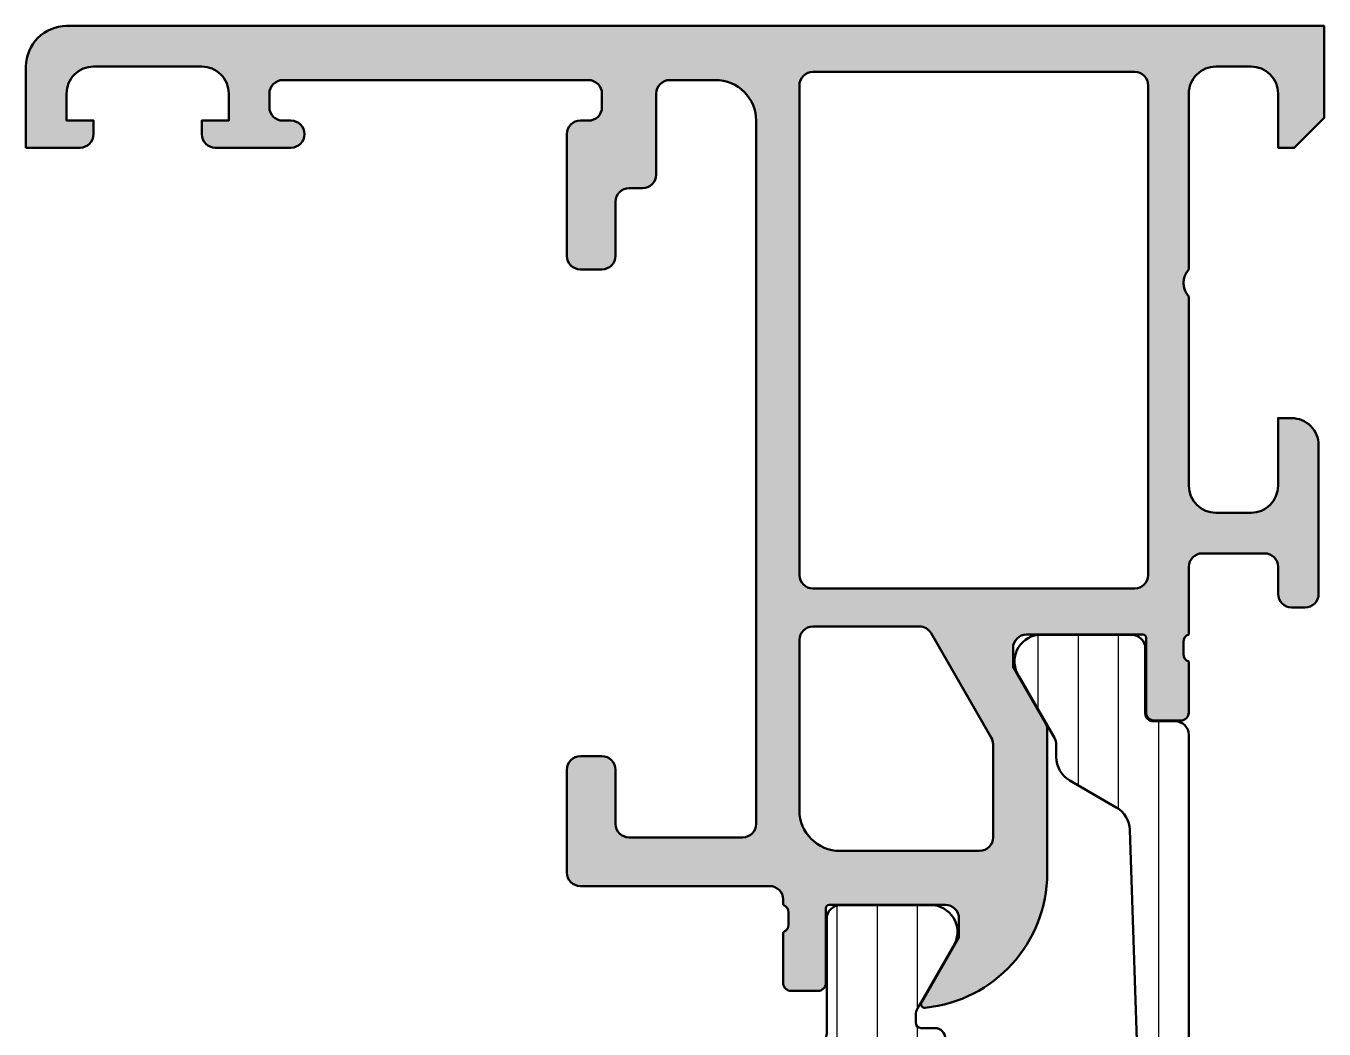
# Model space of a CAD drawing. Extents: x -30 to 40, y 0 to 85.
# Drawn here: x -30 to 18, y 47.91 to 85 of the extents above; entities that cross this region are included whole.
import ezdxf

# ---------------------------------------------------------------- set-up
doc = ezdxf.new("R2010")
doc.units = 0
for name, color, linetype, lineweight in [('0S-Alu contour', 7, 'Continuous', 50), ('0S-Alu hatch', 252, 'Continuous', 25), ('0S-Plastic contour', 254, 'Continuous', 50), ('0S-Plastic hatch', 253, 'Continuous', 25)]:
    doc.layers.add(name, color=color, linetype=linetype, lineweight=lineweight)
pattern_1 = [(90, (0, 0), (-1.4859, 0), [])]

# ---------------------------------------------------------------- blocks, each defined once
blk = doc.blocks.new('346260__294F2F9F_97D0_4934_9893_25CA9D4EDA22_')
at = {"layer": '0S-Alu hatch'}
h = blk.add_hatch(color=256, dxfattribs=at)
edge = h.paths.add_edge_path()
edge.add_line((-28.50004959106447, 85.00004567537333), (18, 85.00004567537331))
edge.add_line((18, 85.00004567537331), (17.99993896484375, 81.60015859041236))
edge.add_line((17.99993896484375, 81.60015859041236), (16.89996337890625, 80.50006093416238))
edge.add_line((16.89996337890625, 80.50006093416238), (16.2999267578125, 80.50007619295143))
edge.add_line((16.2999267578125, 80.50007619295143), (16.2999267578125, 82.50006093416236))
edge.add_arc((15.30006779381514, 82.50020197016501), 0.999858973944338, 359.9919180924783, 450.0080819074971)
edge.add_line((15.2999267578125, 83.50006093416238), (13.99993896484375, 83.50006093416238))
edge.add_arc((13.99979577760175, 82.50020412140438), 0.9998568230107583, 89.99179480052973, 180.0082051994853)
edge.add_line((12.99993896484376, 82.50006093416212), (12.99993896484375, 76.00004567537331))
edge.add_arc((13.52497284704101, 75.50004567537331), 0.7250245357607767, 136.39902763011, 223.60097236989)
edge.add_line((12.99993896484375, 75.00004567537331), (12.99993896484375, 68.00003041658425))
edge.add_arc((14.00013049381541, 68.00022194555592), 1.000191547309823, 180.0109717001796, 269.9890282998019)
edge.add_line((13.99993896484375, 67.00003041658427), (15.2999267578125, 67.00004567537331))
edge.add_arc((15.29977581835652, 68.00019661482929), 1.000150950845617, 270.0086468885672, 359.9913531114189)
edge.add_line((16.2999267578125, 68.00004567537307), (16.2999267578125, 70.50004567537331))
edge.add_line((16.2999267578125, 70.50004567537331), (16.80009770393371, 70.50001515779519))
edge.add_ellipse((16.80030341599124, 69.50028189059066), major_axis=(-0.9997332883689034, 0), ratio=1, start_angle=179.9847132592317, end_angle=270.0117895771917, ccw=False)
edge.add_line((17.80003666877746, 69.50001515779523), (17.80003666877746, 63.99965657625222))
edge.add_ellipse((17.30045327520302, 63.99964814174801), major_axis=(-0.4995833936456403, 0), ratio=1, start_angle=89.99684526653101, end_angle=180.000967329309, ccw=False)
edge.add_line((17.30042576789856, 63.50006474885964), (16.80042576789856, 63.50006474885964))
edge.add_ellipse((16.80044829088031, 64.00008727184141), major_axis=(-0.5000225234890278, 0), ratio=1, start_angle=0.002580827389977003, end_angle=89.99741917266442, ccw=False)
edge.add_line((16.30042576789855, 64.00006474885917), (16.30044102668762, 65.00006474885964))
edge.add_arc((15.80039122260003, 65.00002638858574), 0.5000498055589594, 0.0043953257407467, 89.99604179466158)
edge.add_line((15.80042576789856, 65.50007619295143), (13.49987411499023, 65.50007619295143))
edge.add_arc((13.49987411499023, 65.00007619295144), 0.5, 90, 180)
edge.add_line((12.99987411499023, 65.00007619295144), (12.99987411499023, 62.50016774568581))
edge.add_arc((13.07871056153326, 62.2326471536927), 0.2788950563274168, 106.4198764194902, 181.1645893740988)
edge.add_line((12.79987311499023, 62.22697874569433), (12.79987311499023, 61.77338474569433))
edge.add_arc((13.0787412106334, 61.76772408621727), 0.2789255417371505, 178.8371299271138, 253.5754054446458)
edge.add_line((12.99987411499024, 61.50018074569433), (12.99987411499023, 59.62016974568581))
edge.add_ellipse((12.69987411499022, 59.62016974568582), major_axis=(-0.3000000000000114, 0), ratio=1, start_angle=90, end_angle=180, ccw=False)
edge.add_line((12.69987411499022, 59.32016974568581), (11.71989979594745, 59.32016974568581))
edge.add_ellipse((11.71989979594745, 59.62016974568581), major_axis=(-0.3000000000000043, 0), ratio=1, start_angle=0, end_angle=90, ccw=False)
edge.add_line((11.41989979594744, 59.62016974568581), (11.41989979594744, 62.38016774568581))
edge.add_arc((11.29989979594743, 62.38016774568581), 0.1200000000000081, 0, 89.99999999999831)
edge.add_line((11.29989979594744, 62.50016774568582), (6.999874114990234, 62.50016774568582))
edge.add_arc((6.999874114990234, 62.00016774568581), 0.5, 90, 180)
edge.add_line((6.499874114990234, 62.00016774568581), (6.499874114990234, 61.30004567537332))
edge.add_line((6.499874114990234, 61.30004567537332), (7.694697376761425, 59.23037011779031))
edge.add_ellipse((7.261675209853734, 58.98038651239464), major_axis=(-0.5000000000000498, 0), ratio=1, start_angle=179.9997371403008, end_angle=209.9978307071226, ccw=False)
edge.add_line((7.761675209848522, 58.98038421851103), (7.761650877674576, 53.67665454147775))
edge.add_ellipse((2.761650873397378, 53.67665454147775), major_axis=(-5.000000004277197, 0), ratio=1, start_angle=95.62257755079338, end_angle=180, ccw=False)
edge.add_ellipse((3.237993899638532, 48.83816546002162), major_axis=(-0.1381197846482876, 0), ratio=1, start_angle=-32.227933140373295, end_angle=95.62257755079281, ccw=False)
edge.add_line((3.121153777878994, 48.91182318777985), (4.499874114990234, 51.30004567537332))
edge.add_line((4.499874114990234, 51.30004567537332), (4.499874114990234, 52.00016774568581))
edge.add_arc((3.999874114990234, 52.00016774568581), 0.5, 0, 90.00000000000081)
edge.add_line((3.999874114990227, 52.50016774568582), (-0.3001515659669707, 52.50016774568582))
edge.add_arc((-0.3001515659669707, 52.38016774568581), 0.1200000000000116, 90, 180)
edge.add_line((-0.4201515659669824, 52.38016774568581), (-0.4201515659669753, 49.62016974568582))
edge.add_ellipse((-0.7201515659669866, 49.62016974568582), major_axis=(-0.3000000000000114, 0), ratio=1, start_angle=90, end_angle=180, ccw=False)
edge.add_line((-0.7201515659669866, 49.32016974568581), (-1.700125885009747, 49.32016974568581))
edge.add_ellipse((-1.700125885009761, 49.62016974568581), major_axis=(-0.3000000000000043, 0), ratio=1, start_angle=0, end_angle=90.00000000000267, ccw=False)
edge.add_line((-2.000125885009765, 49.62016974568581), (-2.000125885009765, 51.50018074569433))
edge.add_arc((-2.078992980652927, 51.76772408621727), 0.2789255417371491, 286.4245945553534, 361.1628700728862)
edge.add_line((-1.800124885009759, 51.77338474569433), (-1.800124885009765, 52.22697874569433))
edge.add_arc((-2.078962331552787, 52.23264715369269), 0.2788950563274093, 358.8354106259031, 433.5801235805106)
edge.add_line((-2.000125885009764, 52.50016774568579), (-2.000125885009765, 52.70007314119363))
edge.add_arc((-2.500125885009765, 52.70007314119363), 0.5, 0, 90)
edge.add_line((-2.500125885009765, 53.20007314119362), (-9.50002670288086, 53.20007314119362))
edge.add_ellipse((-9.499942629006325, 53.70015721506816), major_axis=(-0.5000840809417604, 0), ratio=1, start_angle=0.009632536614674336, end_angle=89.99036746342409, ccw=False)
edge.add_line((-10.00002670288086, 53.70007314119328), (-10.00002670288085, 57.50004567537331))
edge.add_ellipse((-9.50003691497713, 57.50005588746958), major_axis=(-0.4999897880080111, 0), ratio=1, start_angle=-90.00117024393279, end_angle=0.0011702437149097022, ccw=False)
edge.add_line((-9.500026702880866, 58.00004567537331), (-8.700038909912102, 58.00004567537332))
edge.add_ellipse((-8.699964740835163, 57.50015035657014), major_axis=(-0.4998953243053732, 0), ratio=1, start_angle=179.988001906564, end_angle=270.0085009298706, ccw=False)
edge.add_line((-8.200069427490236, 57.50004567537344), (-8.200069427490234, 55.50006093416238))
edge.add_arc((-7.699962519755686, 55.50016784106673), 0.5001069191611907, 180.0122480098272, 269.9873148563855)
edge.add_line((-7.7000732421875, 55.00006093416237), (-3.500000000000014, 55.00006093416236))
edge.add_arc((-3.50005069476893, 55.50005060369108), 0.499989672098729, 270.0058093126105, 359.9871952927898)
edge.add_line((-3.000061035156251, 55.49993886384984), (-3.000061035156257, 81.50007619295143))
edge.add_arc((-4.499957459834362, 81.5001645104603), 1.499896427278279, 359.9966262865636, 450.0039565590681)
edge.add_line((-4.50006103515625, 83.00006093416238), (-6.2000732421875, 83.00007619295143))
edge.add_arc((-6.2001821916053, 82.50018513881164), 0.499891066012343, 89.98751259565493, 180.0142359060956)
edge.add_line((-6.700073242187486, 82.50006093416236), (-6.700073242187492, 79.50007619295144))
edge.add_ellipse((-7.200093565979784, 79.50008125756727), major_axis=(-0.5000203238179411, 0), ratio=1, start_angle=90.002328840382, end_angle=179.9994196618476, ccw=False)
edge.add_line((-7.2000732421875, 79.00006093416236), (-7.700073242187492, 79.00006093416236))
edge.add_arc((-7.700219888521672, 78.50021139406044), 0.4998495616135542, 89.98319051011472, 180.0172466236418)
edge.add_line((-8.200069427490233, 78.50006093416253), (-8.200069427490234, 76.50006093416236))
edge.add_ellipse((-8.700094858916316, 76.50007110377268), major_axis=(-0.5000254315294973, 0), ratio=1, start_angle=90.00641095755049, end_angle=179.9988347078107, ccw=False)
edge.add_line((-8.70003890991211, 76.00004567537331), (-9.50002670288086, 76.00004567537331))
edge.add_ellipse((-9.500018554972092, 76.50005382326626), major_axis=(-0.5000081479593291, 0), ratio=1, start_angle=-0.0008148351449790425, end_angle=89.99906633364668, ccw=False)
edge.add_line((-10.00002670288086, 76.50006093416017), (-10.00002670288086, 81.00006093416236))
edge.add_ellipse((-9.500210648727446, 81.00024486127992), major_axis=(-0.4998160879950469, 0), ratio=1, start_angle=-90.0140897103031, end_angle=0.02108425092961852, ccw=False)
edge.add_line((-9.500087738037102, 81.50006093416236), (-9.20003890991211, 81.50007619295143))
edge.add_arc((-9.200027967096652, 82.00006525013598), 0.4999890573042835, 269.9987460182726, 360.0012539816233)
edge.add_line((-8.700038909912116, 82.00007619295053), (-8.700069427490234, 82.50006093416236))
edge.add_arc((-9.199777522427638, 82.50035283922497), 0.4997081801957367, 359.9665306078351, 450.0334693921758)
edge.add_line((-9.200069427490234, 83.00006093416238), (-20.50005340576173, 83.00007619295143))
edge.add_arc((-20.50017254323233, 82.50019532655357), 0.499880880594993, 89.98634459812897, 180.0154039036109)
edge.add_line((-21.00005340576171, 82.50006093416246), (-21.00005340576172, 82.00006093416238))
edge.add_arc((-20.49993357132443, 82.00018076859968), 0.5001198487941437, 180.0137287243867, 269.9862712756164)
edge.add_line((-20.50005340576172, 81.50006093416239), (-20.20000457763672, 81.50006093416236))
edge.add_ellipse((-20.20000457763672, 81.00006093416238), major_axis=(-0.5, 0), ratio=1, start_angle=90, end_angle=270, ccw=False)
edge.add_line((-20.20000457763672, 80.50006093416238), (-23.00005340576172, 80.50006093416238))
edge.add_ellipse((-22.9999707123735, 81.0001131058566), major_axis=(-0.5000521785317046, 0), ratio=1, start_angle=0.005977812014975825, end_angle=89.99052502445988, ccw=False)
edge.add_line((-23.5000228881836, 81.0000609341619), (-23.50005340576172, 81.50006093416236))
edge.add_line((-23.50005340576172, 81.50006093416236), (-22.50005340576172, 81.50006093416236))
edge.add_line((-22.50005340576172, 81.50006093416236), (-22.50005340576173, 82.50007619295145))
edge.add_arc((-23.4999326314773, 82.5001817101733), 0.9998792312831886, 359.9939535782894, 450.0069206925913)
edge.add_line((-23.50005340576172, 83.50006093416236), (-27.50004959106445, 83.50006093416238))
edge.add_arc((-27.50015003611608, 82.50016137921399), 0.9998995599934959, 89.99424434436091, 180.0057556556895)
edge.add_line((-28.50004959106447, 82.50006093416148), (-28.50003433227539, 81.50006093416236))
edge.add_line((-28.50003433227539, 81.50006093416236), (-27.50004959106445, 81.50006093416236))
edge.add_line((-27.50004959106445, 81.50006093416236), (-27.50004959106445, 81.00007619295144))
edge.add_ellipse((-28.00016267874189, 81.00017401862158), major_axis=(-0.5001130972451318, 0), ratio=1, start_angle=90.01295596280681, end_angle=179.9887925389535, ccw=False)
edge.add_line((-28.00004959106445, 80.50006093416238), (-30.00004196166992, 80.50006093416238))
edge.add_line((-30.00004196166992, 80.50006093416238), (-30.00002670288086, 83.50006093416235))
edge.add_ellipse((-28.50013771397313, 83.50015668599798), major_axis=(-1.499888991964091, 0), ratio=1, start_angle=-90.00336629628902, end_angle=0.0036577214478938913, ccw=False)
edge = h.paths.add_edge_path()
edge.add_arc((11.00012214362026, 82.80012509438419), 0.4998778713024493, 359.985999952404, 450.0140000476251)
edge.add_line((11, 83.30000295076393), (-0.90008544921875, 83.29998769197486))
edge.add_arc((-0.9002204289071116, 82.80012267554979), 0.4998650346495407, 89.98452829059642, 180.013723154313)
edge.add_line((-1.400085449218757, 82.80000295076378), (-1.40008544921875, 64.70011891756081))
edge.add_arc((-0.9000772872613538, 64.7001270795182), 0.5000081620240127, 180.0009352761989, 269.9990647238447)
edge.add_line((-0.90008544921875, 64.2001189175608), (10.99993896484375, 64.20011891756081))
edge.add_arc((10.9999464458525, 64.7001724745204), 0.500053557015545, 269.9991428313588, 359.9938634818547)
edge.add_line((11.5, 64.70011891756128), (11.5, 82.80000295076394))
edge = h.paths.add_edge_path()
edge.add_arc((5.261672751471806, 58.44453296536382), 0.500000000000018, 359.9997371430738, 389.997830707121)
edge.add_line((5.694694918379476, 58.69451657075946), (3.469082662252716, 62.54972715674552))
edge.add_arc((3.036060495345061, 62.29974355134987), 0.5000000000000085, 29.99783070712257, 90.00000000000081)
edge.add_line((3.036060495345054, 62.79974355134988), (-0.90008544921875, 62.79974355134988))
edge.add_arc((-0.9000772872613538, 62.29973538939248), 0.5000081620240127, 90.00093527615527, 179.999064723801)
edge.add_line((-1.40008544921875, 62.29974355135026), (-1.40008544921875, 56.00002278718972))
edge.add_arc((0.1001312995528139, 56.00023953596128), 1.500216764429311, 180.0082779970566, 269.9917220030045)
edge.add_line((0.09991455078125, 54.50002278718972), (5.261656948927971, 54.50002278718972))
edge.add_arc((5.261656948927971, 55.00002278718972), 0.5, 270, 359.9997371430738)
edge.add_line((5.761656948922709, 55.00002049333031), (5.761672751466562, 58.44453067148993))
at = {"layer": '0S-Alu contour', "color": 7}
for points in [[(-28.50004959106447, 85.00004567537333), (18, 85.00004567537331), (17.99993896484375, 81.60015859041236), (16.89996337890625, 80.50006093416238), (16.2999267578125, 80.50007619295143), (16.2999267578125, 82.50006093416236)], [(-28.00004959106445, 80.50006093416238), (-30.00004196166992, 80.50006093416238), (-30.00002670288086, 83.50006093416235)], [(-23.50005340576172, 83.50006093416236), (-27.50004959106445, 83.50006093416238)], [(11, 83.30000295076393), (-0.90008544921875, 83.29998769197486)], [(15.2999267578125, 83.50006093416238), (13.99993896484375, 83.50006093416238)], [(-9.200069427490234, 83.00006093416238), (-20.50005340576173, 83.00007619295143)], [(-4.50006103515625, 83.00006093416238), (-6.2000732421875, 83.00007619295143)], [(-1.400085449218757, 82.80000295076378), (-1.40008544921875, 64.70011891756081)], [(11.5, 64.70011891756128), (11.5, 82.80000295076394)], [(-28.50004959106447, 82.50006093416148), (-28.50003433227539, 81.50006093416236), (-27.50004959106445, 81.50006093416236), (-27.50004959106445, 81.00007619295144)], [(-23.5000228881836, 81.0000609341619), (-23.50005340576172, 81.50006093416236), (-22.50005340576172, 81.50006093416236), (-22.50005340576173, 82.50007619295145)], [(-21.00005340576171, 82.50006093416246), (-21.00005340576172, 82.00006093416238)], [(-8.700038909912116, 82.00007619295053), (-8.700069427490234, 82.50006093416236)], [(-6.700073242187486, 82.50006093416236), (-6.700073242187492, 79.50007619295144)], [(12.99993896484376, 82.50006093416212), (12.99993896484375, 76.00004567537331)], [(-20.50005340576172, 81.50006093416239), (-20.20000457763672, 81.50006093416236)], [(-9.500087738037102, 81.50006093416236), (-9.20003890991211, 81.50007619295143)], [(-3.000061035156251, 55.49993886384984), (-3.000061035156257, 81.50007619295143)], [(-10.00002670288086, 76.50006093416017), (-10.00002670288086, 81.00006093416236)], [(-20.20000457763672, 80.50006093416238), (-23.00005340576172, 80.50006093416238)], [(-7.2000732421875, 79.00006093416236), (-7.700073242187492, 79.00006093416236)], [(-8.200069427490233, 78.50006093416253), (-8.200069427490234, 76.50006093416236)], [(-8.70003890991211, 76.00004567537331), (-9.50002670288086, 76.00004567537331)], [(12.99993896484375, 75.00004567537331), (12.99993896484375, 68.00003041658425)], [(16.2999267578125, 68.00004567537307), (16.2999267578125, 70.50004567537331), (16.80009770393371, 70.50001515779519)], [(17.80003666877746, 69.50001515779523), (17.80003666877746, 63.99965657625222)], [(13.99993896484375, 67.00003041658427), (15.2999267578125, 67.00004567537331)], [(15.80042576789856, 65.50007619295143), (13.49987411499023, 65.50007619295143)], [(12.99987411499023, 65.00007619295144), (12.99987411499023, 62.50016774568581)], [(16.30042576789855, 64.00006474885917), (16.30044102668762, 65.00006474885964)], [(-0.90008544921875, 64.2001189175608), (10.99993896484375, 64.20011891756081)], [(17.30042576789856, 63.50006474885964), (16.80042576789856, 63.50006474885964)], [(3.036060495345054, 62.79974355134988), (-0.90008544921875, 62.79974355134988)], [(5.694694918379476, 58.69451657075946), (3.469082662252716, 62.54972715674552)], [(11.29989979594744, 62.50016774568582), (6.999874114990234, 62.50016774568582)], [(-1.40008544921875, 62.29974355135026), (-1.40008544921875, 56.00002278718972)], [(6.499874114990234, 62.00016774568581), (6.499874114990234, 61.30004567537332), (7.694697376761425, 59.23037011779031)], [(11.41989979594744, 59.62016974568581), (11.41989979594744, 62.38016774568581)], [(12.79987311499023, 62.22697874569433), (12.79987311499023, 61.77338474569433)], [(12.99987411499024, 61.50018074569433), (12.99987411499023, 59.62016974568581)], [(12.69987411499022, 59.32016974568581), (11.71989979594745, 59.32016974568581)], [(7.761675209848522, 58.98038421851103), (7.761650877674576, 53.67665454147775)], [(5.761656948922709, 55.00002049333031), (5.761672751466562, 58.44453067148993)], [(-9.500026702880866, 58.00004567537331), (-8.700038909912102, 58.00004567537332)], [(-10.00002670288086, 53.70007314119328), (-10.00002670288085, 57.50004567537331)], [(-8.200069427490236, 57.50004567537344), (-8.200069427490234, 55.50006093416238)], [(-7.7000732421875, 55.00006093416237), (-3.500000000000014, 55.00006093416236)], [(0.09991455078125, 54.50002278718972), (5.261656948927971, 54.50002278718972)], [(-2.500125885009765, 53.20007314119362), (-9.50002670288086, 53.20007314119362)], [(-2.000125885009764, 52.50016774568579), (-2.000125885009765, 52.70007314119363)], [(-0.4201515659669824, 52.38016774568581), (-0.4201515659669753, 49.62016974568582)], [(3.999874114990227, 52.50016774568582), (-0.3001515659669707, 52.50016774568582)], [(-1.800124885009759, 51.77338474569433), (-1.800124885009765, 52.22697874569433)], [(3.121153777878994, 48.91182318777985), (4.499874114990234, 51.30004567537332), (4.499874114990234, 52.00016774568581)], [(-2.000125885009765, 49.62016974568581), (-2.000125885009765, 51.50018074569433)], [(-0.7201515659669866, 49.32016974568581), (-1.700125885009747, 49.32016974568581)]]:
    blk.add_lwpolyline(points, dxfattribs=at)
at = {"layer": '0S-Alu contour', "color": 7, "extrusion": (0, 0, -1)}
for centre, radius, start, end in [((28.50013771397313, 83.50015668599798), 1.499888991964091, 359.9963422785521, 90.00336629628916), ((20.20000457763672, 81.00006093416238), 0.5, 90, 270), ((9.500210648727446, 81.00024486127992), 0.4998160879950469, 359.9789157490704, 90.01408971030317), ((28.00016267874189, 81.00017401862158), 0.5001130972451318, 180.0112074610466, 269.9870440371932), ((22.9999707123735, 81.0001131058566), 0.5000521785317046, 270.0094749755401, 359.994022187985), ((7.200093565979784, 79.50008125756727), 0.5000203238179411, 180.0005803381525, 269.997671159618), ((9.500018554972092, 76.50005382326626), 0.5000081479593291, 270.0009336663533, 0.0008148351449813), ((8.700094858916316, 76.50007110377268), 0.5000254315294973, 180.0011652921894, 269.9935890424495), ((-16.80030341599124, 69.50028189059066), 0.9997332883689034, 89.98821042280832, 180.0152867407684), ((-16.80044829088031, 64.00008727184141), 0.5000225234890278, 270.0025808273356, 359.99741917261), ((-17.30045327520302, 63.99964814174801), 0.4995833936456403, 179.999032670691, 270.003154733469), ((-11.71989979594745, 59.62016974568581), 0.3000000000000043, 270, 0), ((-12.69987411499022, 59.62016974568582), 0.3000000000000114, 180, 270), ((-7.261675209853734, 58.98038651239464), 0.5000000000000498, 150.0021692928774, 180.0002628596993), ((9.50003691497713, 57.50005588746958), 0.4999897880080111, 359.9988297562851, 90.00117024393292), ((8.699964740835163, 57.50015035657014), 0.4998953243053732, 89.9914990701294, 180.0119980934361), ((9.499942629006325, 53.70015721506816), 0.5000840809417604, 270.0096325365759, 359.9903674633853), ((-2.761650873397378, 53.67665454147775), 5.000000004277197, 180, 264.3774224492066), ((1.700125885009761, 49.62016974568581), 0.3000000000000043, 269.9999999999973, 0), ((0.7201515659669866, 49.62016974568582), 0.3000000000000114, 180, 270), ((-3.237993899638532, 48.83816546002162), 0.1381197846482876, 264.3774224492072, 32.22793314037332)]:
    blk.add_arc(centre, radius, start, end, dxfattribs=at)
at = {"layer": '0S-Alu contour', "color": 7}
for centre, radius, start, end in [((-27.50015003611608, 82.50016137921399), 0.9998995599934959, 89.99424434436091, 180.0057556556895), ((-23.4999326314773, 82.5001817101733), 0.9998792312831886, 359.9939535782894, 90.0069206925913), ((-0.9002204289071116, 82.80012267554979), 0.4998650346495407, 89.98452829059642, 180.013723154313), ((11.00012214362026, 82.80012509438419), 0.4998778713024493, 359.985999952404, 90.01400004762512), ((13.99979577760175, 82.50020412140438), 0.9998568230107583, 89.99179480052973, 180.0082051994853), ((15.30006779381514, 82.50020197016501), 0.999858973944338, 359.9919180924783, 90.00808190749711), ((-20.50017254323233, 82.50019532655357), 0.499880880594993, 89.98634459812897, 180.0154039036109), ((-9.199777522427638, 82.50035283922497), 0.4997081801957367, 359.9665306078351, 90.03346939217585), ((-6.2001821916053, 82.50018513881164), 0.499891066012343, 89.98751259565493, 180.0142359060956), ((-4.499957459834362, 81.5001645104603), 1.499896427278279, 359.9966262865636, 90.00395655906811), ((-20.49993357132443, 82.00018076859968), 0.5001198487941437, 180.0137287243867, 269.9862712756164), ((-9.200027967096652, 82.00006525013598), 0.4999890573042835, 269.9987460182726, 0.0012539816233456), ((-7.700219888521672, 78.50021139406044), 0.4998495616135542, 89.98319051011472, 180.0172466236418), ((13.52497284704101, 75.50004567537331), 0.7250245357607767, 136.39902763011, 223.60097236989), ((14.00013049381541, 68.00022194555592), 1.000191547309823, 180.0109717001796, 269.9890282998019), ((15.29977581835652, 68.00019661482929), 1.000150950845617, 270.0086468885672, 359.9913531114189), ((13.49987411499023, 65.00007619295144), 0.5, 90, 180), ((15.80039122260003, 65.00002638858574), 0.5000498055589594, 0.0043953257407467, 89.99604179466158), ((-0.9000772872613538, 64.7001270795182), 0.5000081620240127, 180.0009352761989, 269.9990647238447), ((10.9999464458525, 64.7001724745204), 0.500053557015545, 269.9991428313588, 359.9938634818547), ((-0.9000772872613538, 62.29973538939248), 0.5000081620240127, 90.00093527615527, 179.999064723801), ((3.036060495345061, 62.29974355134987), 0.5000000000000085, 29.99783070712257, 90.00000000000081), ((6.999874114990234, 62.00016774568581), 0.5, 90, 180), ((11.29989979594743, 62.38016774568581), 0.1200000000000081, 0, 89.99999999999831), ((13.07871056153326, 62.2326471536927), 0.2788950563274168, 106.4198764194902, 181.1645893740988), ((13.0787412106334, 61.76772408621727), 0.2789255417371505, 178.8371299271138, 253.5754054446458), ((5.261672751471806, 58.44453296536382), 0.500000000000018, 359.9997371430738, 29.99783070712098), ((0.1001312995528139, 56.00023953596128), 1.500216764429311, 180.0082779970566, 269.9917220030045), ((-7.699962519755686, 55.50016784106673), 0.5001069191611907, 180.0122480098272, 269.9873148563855), ((-3.50005069476893, 55.50005060369108), 0.499989672098729, 270.0058093126105, 359.9871952927898), ((5.261656948927971, 55.00002278718972), 0.5, 270, 359.9997371430738), ((-2.500125885009765, 52.70007314119363), 0.5, 0, 90), ((-2.078962331552787, 52.23264715369269), 0.2788950563274093, 358.8354106259031, 73.58012358051054), ((-0.3001515659669707, 52.38016774568581), 0.1200000000000116, 90, 180), ((3.999874114990234, 52.00016774568581), 0.5, 0, 90.00000000000081), ((-2.078992980652927, 51.76772408621727), 0.2789255417371491, 286.4245945553534, 1.162870072886224)]:
    blk.add_arc(centre, radius, start, end, dxfattribs=at)
blk = doc.blocks.new('284041__5801DF26_DF4A_4FD8_B7DF_A973E5FCE92F___7E628945_F9F0_4303_AD40_050234929DD2_')
at = {"layer": '0S-Plastic hatch'}
h = blk.add_hatch(dxfattribs=at)
h.set_pattern_fill('ANSI31', color=256, scale=0.4680000000000001, angle=45, style=0)
h.set_pattern_definition(pattern_1)
edge = h.paths.add_edge_path()
edge.add_line((-6.415970436409901, 47.38301270189439), (-10.64994503262528, 44.93852632902735))
edge.add_arc((-10.39994503262541, 44.50551362713493), 0.5000000000000967, 119.9999999999757, 180)
edge.add_line((-10.89994503262551, 44.50551362713493), (-10.89994503262551, 34.20188277422024))
edge.add_line((-10.89994503262551, 34.20188277422024), (-10.44170151195215, 23.70638061263665))
edge.add_arc((-9.442653290370458, 23.75000000000201), 0.9999999999998387, 182.5000000000017, 270.0000000000061)
edge.add_line((-9.442653290370352, 22.75000000000217), (-1.582449368332795, 22.75000000000216))
edge.add_ellipse((-1.58244936833276, 22.25000000000235), major_axis=(-0.4999999999998117, 0), ratio=1, start_angle=207.0072193886969, end_angle=270.0000000000041, ccw=False)
edge.add_line((-1.136974711653987, 22.47705138241774), (-0.4219590108659972, 21.07419106754012))
edge.add_ellipse((-0.6892438048734065, 20.9379602380909), major_axis=(-0.3000000000000101, 0), ratio=1, start_angle=179.9920113084649, end_angle=207.0072193886818, ccw=False)
edge.add_line((-0.3892438077894619, 20.93791840939998), (-0.3900006170636914, 15.50999861706369))
edge.add_arc((0.1099953603749242, 15.50999597743861), 0.4999959774455833, 179.9996975182267, 270.0003024811867)
edge.add_line((0.1099980000000044, 15.01), (3.586539498099476, 15.01))
edge.add_arc((3.444228849108128, 15.99981807472285), 0.9999960709244732, 278.1816080518995, 392.7270160998407)
edge.add_line((4.285481498099471, 16.540453), (2.966964645140826, 18.82419149299001))
edge.add_ellipse((3.399977361871222, 19.07419146728957), major_axis=(-0.5000000000000199, 0), ratio=1, start_angle=0.001175055589214935, end_angle=29.999996599344172, ccw=False)
edge.add_line((2.899977361976353, 19.0741812129951), (2.900054967374494, 19.3499999995752))
edge.add_ellipse((3.100054967587944, 19.34999999978872), major_axis=(-0.2000000002134499, 0), ratio=1, start_angle=270.000000061201, end_angle=360, ccw=False)
edge.add_line((3.100054967374312, 19.55000000000217), (3.600089216368168, 19.55000000000223))
edge.add_arc((3.600089216368196, 19.95000000000218), 0.3999999999999559, 269.9999999999959, 449.9999999999959)
edge.add_ellipse((3.600089216368218, 20.65000000000221), major_axis=(-0.3000000000000647, 0), ratio=1, start_angle=0, end_angle=90.00000000000142, ccw=False)
edge.add_line((3.300089216368153, 20.65000000000221), (3.300089216368156, 20.85000000000221))
edge.add_arc((3.000089216368152, 20.85000000000221), 0.3000000000000043, 0, 180)
edge.add_line((2.700089216368148, 20.85000000000221), (2.700089216368155, 20.66557835962523))
edge.add_ellipse((2.400089216368137, 20.66557835962521), major_axis=(-0.3000000000000184, 0), ratio=1, start_angle=82.23741734384498, end_angle=180, ccw=False)
edge.add_ellipse((2.62970571714662, 22.35000000000223), major_axis=(-2.000000000000064, 0), ratio=1, start_angle=27.00721938868992, end_angle=82.237417343841, ccw=False)
edge.add_line((0.84780709043069, 21.4417944703405), (-3.745419689304362, 30.45370226400084))
edge.add_ellipse((-3.299945032626233, 30.68075364641628), major_axis=(-0.4999999999992611, 0), ratio=1, start_angle=0, end_angle=27.007219388735393, ccw=False)
edge.add_line((-3.799945032625494, 30.68075364641628), (-3.799945032625494, 36.80441558773065))
edge.add_ellipse((-3.299945032625508, 36.80441558773065), major_axis=(-0.4999999999999858, 0), ratio=1, start_angle=314.9999999999979, end_angle=360, ccw=False)
edge.add_line((-3.653498423218759, 37.15796897832392), (-0.2857314702524936, 40.52573593128994))
edge.add_arc((-1.699945032625528, 41.93994949366309), 1.999999999999995, 314.9999999999977, 360)
edge.add_line((0.300054967374467, 41.93994949366309), (0.3000549673745851, 45.40247913859534))
edge.add_ellipse((1.300054967374514, 45.4024791385953), major_axis=(-0.999999999999929, 0), ratio=1, start_angle=296.9864693082962, end_angle=360, ccw=False)
edge.add_line((0.8462748960453076, 46.29359285011831), (2.263955194969348, 47.01551538239349))
edge.add_ellipse((2.400089216368122, 46.74818126893653), major_axis=(-0.3000000000000356, 0), ratio=1, start_angle=180, end_angle=296.98646930829335, ccw=False)
edge.add_line((2.700089216368158, 46.74818126893653), (2.700089216368155, 46.65000000000215))
edge.add_arc((3.000089216368152, 46.65000000000216), 0.2999999999999971, 180, 360)
edge.add_line((3.300089216368149, 46.65000000000217), (3.300089216368156, 46.85000000000216))
edge.add_ellipse((3.600089216368225, 46.85000000000214), major_axis=(-0.3000000000000682, 0), ratio=1, start_angle=270, end_angle=360, ccw=False)
edge.add_arc((3.600089216368196, 47.55000000000218), 0.3999999999999701, 270.0000000000041, 450.000000000004)
edge.add_line((3.600089216368168, 47.95000000000215), (3.100054967374369, 47.95000000000222))
edge.add_ellipse((3.100054967374525, 48.15000000000213), major_axis=(-0.1999999999999034, 0), ratio=1, start_angle=0, end_angle=89.99999999995521, ccw=False)
edge.add_line((2.900054967374622, 48.15000000000213), (2.899977361976347, 48.42581878700407))
edge.add_ellipse((3.399977361871187, 48.42580853271041), major_axis=(-0.4999999999999902, 0), ratio=1, start_angle=330.00000340065566, end_angle=359.9988249447209, ccw=False)
edge.add_line((2.966964645140817, 48.67580850700996), (4.285481498099471, 50.959547))
edge.add_arc((3.444228849108128, 51.50018192527714), 0.999996070924466, 327.2729839001599, 441.8183919481001)
edge.add_line((3.586539498099483, 52.48999999999998), (0.1099980000000045, 52.49))
edge.add_arc((0.1099953603749313, 51.99000402256139), 0.4999959774455833, 89.99969751881414, 180.0003024817733)
edge.add_line((-0.3900006170636842, 51.99000138293119), (-0.3894094438636841, 47.75004182869323))
edge.add_ellipse((-0.6894094409476211, 47.75000000000217), major_axis=(-0.3000000000000025, 0), ratio=1, start_angle=90.00000000000131, end_angle=180.0079886915353, ccw=False)
edge.add_line((-0.689409440947614, 47.45000000000216), (-6.165970436409686, 47.45000000000217))
edge.add_arc((-6.1659704364098, 46.95000000000181), 0.5000000000003624, 89.99999999998697, 119.9999999999894)
edge = h.paths.add_edge_path()
edge.add_ellipse((-5.844431405492514, 45.75000000000218), major_axis=(-0.9999999999999994, 0), ratio=1, start_angle=270.0000000000004, end_angle=300.0000000000005, ccw=False)
edge.add_line((-5.844431405492521, 46.75000000000219), (-1.999945032625426, 46.75000000000219))
edge.add_ellipse((-1.999945032625426, 45.75000000000218), major_axis=(-1, 0), ratio=1, start_angle=180, end_angle=270, ccw=False)
edge.add_line((-0.9999450326254262, 45.75000000000218), (-0.9999450326254256, 42.06421356237528))
edge.add_ellipse((-1.999945032625433, 42.06421356237528), major_axis=(-1.000000000000007, 0), ratio=1, start_angle=135.0000000000006, end_angle=180, ccw=False)
edge.add_line((-1.292838251438873, 41.35710678118873), (-3.707051813811983, 38.94289321881564))
edge.add_ellipse((-4.414158594998532, 39.65000000000218), major_axis=(-0.9999999999999998, 0), ratio=1, start_angle=90, end_angle=135.0000000000001, ccw=False)
edge.add_line((-4.414158594998532, 38.65000000000218), (-9.199945032625472, 38.65000000000218))
edge.add_ellipse((-9.199945032625472, 39.65000000000218), major_axis=(-1, 0), ratio=1, start_angle=0, end_angle=90, ccw=False)
edge.add_line((-10.19994503262547, 39.65000000000218), (-10.19994503262547, 43.81269330410754))
edge.add_ellipse((-9.199945032625472, 43.81269330410754), major_axis=(-0.9999999999999964, 0), ratio=1, start_angle=300.0000000000001, end_angle=360, ccw=False)
edge.add_line((-9.699945032625472, 44.67871870789197), (-6.344431405492521, 46.61602540378662))
edge = h.paths.add_edge_path()
edge.add_ellipse((-9.48696403362586, 29.35000000000233), major_axis=(-0.499999999999844, 0), ratio=1, start_angle=-90.00000000002109, end_angle=2.499999999990507, ccw=False)
edge.add_line((-9.486964033625675, 29.85000000000218), (-5.201609791065841, 29.85000000000217))
edge.add_ellipse((-5.201609791065848, 29.35000000000209), major_axis=(-0.5000000000000818, 0), ratio=1, start_angle=206.7367475977949, end_angle=269.9999999999992, ccw=False)
edge.add_line((-4.755068277857621, 29.57494594235667), (-2.437811529662448, 24.97494594235659))
edge.add_ellipse((-2.884353042870536, 24.7500000000021), major_axis=(-0.4999999999999219, 0), ratio=1, start_angle=89.99999999999852, end_angle=206.7367475977941, ccw=False)
edge.add_line((-2.88435304287055, 24.25000000000217), (-8.807477825119129, 24.25000000000219))
edge.add_ellipse((-8.807477825119108, 25.25000000000216), major_axis=(-0.999999999999968, 0), ratio=1, start_angle=2.500000000003297, end_angle=89.9999999999988, ccw=False)
edge.add_line((-9.80652604670093, 25.20638061263677), (-9.986488144416636, 29.32819030631975))
edge = h.paths.add_edge_path()
edge.add_line((-10.07381003023364, 31.32819030631951), (-10.19994503262547, 34.21715682855332))
edge.add_line((-10.19994503262547, 34.21715682855332), (-10.19994503262547, 37.15000000000217))
edge.add_ellipse((-9.699945032625465, 37.15000000000218), major_axis=(-0.5000000000000071, 0), ratio=1, start_angle=270.0000000000008, end_angle=360, ccw=False)
edge.add_line((-9.699945032625472, 37.65000000000219), (-5.599945032625448, 37.65000000000218))
edge.add_ellipse((-5.599945032625448, 37.15000000000218), major_axis=(-0.5, 0), ratio=1, start_angle=180, end_angle=270, ccw=False)
edge.add_line((-5.099945032625448, 37.15000000000218), (-5.099945032625445, 31.35000000000217))
edge.add_ellipse((-5.599945032625448, 31.35000000000217), major_axis=(-0.5000000000000036, 0), ratio=1, start_angle=90, end_angle=180, ccw=False)
edge.add_line((-5.599945032625448, 30.85000000000217), (-9.574285919442678, 30.85000000000218))
edge.add_ellipse((-9.574285919442694, 31.35000000000219), major_axis=(-0.5000000000000142, 0), ratio=1, start_angle=2.500000000001819, end_angle=90.00000000000159, ccw=False)
at = {"layer": '0S-Alu contour', "color": 7}
for points in [[(-9.699945032625472, 44.67871870789197), (-6.344431405492521, 46.61602540378662)], [(-5.844431405492521, 46.75000000000219), (-1.999945032625426, 46.75000000000219)], [(-0.9999450326254262, 45.75000000000218), (-0.9999450326254256, 42.06421356237528)], [(-10.19994503262547, 39.65000000000218), (-10.19994503262547, 43.81269330410754)], [(-1.292838251438873, 41.35710678118873), (-3.707051813811983, 38.94289321881564)], [(-4.414158594998532, 38.65000000000218), (-9.199945032625472, 38.65000000000218)], [(-9.699945032625472, 37.65000000000219), (-5.599945032625448, 37.65000000000218)], [(-10.07381003023364, 31.32819030631951), (-10.19994503262547, 34.21715682855332), (-10.19994503262547, 37.15000000000217)], [(-5.099945032625448, 37.15000000000218), (-5.099945032625445, 31.35000000000217)], [(-5.599945032625448, 30.85000000000217), (-9.574285919442678, 30.85000000000218)], [(-9.486964033625675, 29.85000000000218), (-5.201609791065841, 29.85000000000217)], [(-9.80652604670093, 25.20638061263677), (-9.986488144416636, 29.32819030631975)], [(-4.755068277857621, 29.57494594235667), (-2.437811529662448, 24.97494594235659)], [(-2.88435304287055, 24.25000000000217), (-8.807477825119129, 24.25000000000219)]]:
    blk.add_lwpolyline(points, dxfattribs=at)
at = {"layer": '0S-Alu contour', "color": 7, "extrusion": (0, 0, -1)}
for centre, radius, start, end in [((5.844431405492514, 45.75000000000218), 0.9999999999999994, 59.99999999999951, 89.99999999999959), ((1.999945032625426, 45.75000000000218), 1, 90, 180), ((9.199945032625472, 43.81269330410754), 0.9999999999999964, 0, 59.99999999999986), ((1.999945032625433, 42.06421356237528), 1.000000000000007, 180, 224.9999999999994), ((9.199945032625472, 39.65000000000218), 1, 270, 0), ((4.414158594998532, 39.65000000000218), 0.9999999999999998, 224.9999999999999, 270), ((9.699945032625465, 37.15000000000218), 0.5000000000000071, 0, 89.9999999999992), ((5.599945032625448, 37.15000000000218), 0.5, 90, 180), ((9.574285919442694, 31.35000000000219), 0.5000000000000142, 269.9999999999984, 357.4999999999982), ((5.599945032625448, 31.35000000000217), 0.5000000000000036, 180, 270), ((9.48696403362586, 29.35000000000233), 0.499999999999844, 357.5000000000095, 90.00000000002115), ((5.201609791065848, 29.35000000000209), 0.5000000000000818, 90.00000000000081, 153.2632524022051), ((8.807477825119108, 25.25000000000216), 0.999999999999968, 270.0000000000012, 357.4999999999967), ((2.884353042870536, 24.7500000000021), 0.4999999999999219, 153.2632524022059, 270.0000000000016)]:
    blk.add_arc(centre, radius, start, end, dxfattribs=at)
at = {"layer": '0S-Plastic contour', "color": 7}
for points in [[(3.586539498099483, 52.48999999999998), (0.1099980000000045, 52.49)], [(-0.3900006170636842, 51.99000138293119), (-0.3894094438636841, 47.75004182869323)], [(2.966964645140817, 48.67580850700996), (4.285481498099471, 50.959547)], [(2.900054967374622, 48.15000000000213), (2.899977361976347, 48.42581878700407)], [(3.600089216368168, 47.95000000000215), (3.100054967374369, 47.95000000000222)], [(-6.415970436409901, 47.38301270189439), (-10.64994503262528, 44.93852632902735)], [(-0.689409440947614, 47.45000000000216), (-6.165970436409686, 47.45000000000217)], [(0.8462748960453076, 46.29359285011831), (2.263955194969348, 47.01551538239349)], [(2.700089216368158, 46.74818126893653), (2.700089216368155, 46.65000000000215)], [(3.300089216368149, 46.65000000000217), (3.300089216368156, 46.85000000000216)], [(0.300054967374467, 41.93994949366309), (0.3000549673745851, 45.40247913859534)], [(-10.89994503262551, 44.50551362713493), (-10.89994503262551, 34.20188277422024), (-10.44170151195215, 23.70638061263665)], [(-3.653498423218759, 37.15796897832392), (-0.2857314702524936, 40.52573593128994)], [(-3.799945032625494, 30.68075364641628), (-3.799945032625494, 36.80441558773065)], [(0.84780709043069, 21.4417944703405), (-3.745419689304362, 30.45370226400084)], [(-9.442653290370352, 22.75000000000217), (-1.582449368332795, 22.75000000000216)], [(-1.136974711653987, 22.47705138241774), (-0.4219590108659972, 21.07419106754012)], [(-0.3892438077894619, 20.93791840939998), (-0.3900006170636914, 15.50999861706369)], [(2.700089216368148, 20.85000000000221), (2.700089216368155, 20.66557835962523)], [(3.300089216368153, 20.65000000000221), (3.300089216368156, 20.85000000000221)], [(2.899977361976353, 19.0741812129951), (2.900054967374494, 19.3499999995752)], [(3.100054967374312, 19.55000000000217), (3.600089216368168, 19.55000000000223)], [(4.285481498099471, 16.540453), (2.966964645140826, 18.82419149299001)], [(0.1099980000000044, 15.01), (3.586539498099476, 15.01)]]:
    blk.add_lwpolyline(points, dxfattribs=at)
for centre, radius, start, end in [((0.1099953603749313, 51.99000402256139), 0.4999959774455833, 89.99969751881414, 180.0003024817733), ((3.444228849108128, 51.50018192527714), 0.999996070924466, 327.2729839001599, 81.81839194810009), ((3.600089216368196, 47.55000000000218), 0.3999999999999701, 270.0000000000041, 90.00000000000406), ((-6.1659704364098, 46.95000000000181), 0.5000000000003624, 89.99999999998697, 119.9999999999894), ((3.000089216368152, 46.65000000000216), 0.2999999999999971, 180, 0), ((-10.39994503262541, 44.50551362713493), 0.5000000000000967, 119.9999999999757, 180), ((-1.699945032625528, 41.93994949366309), 1.999999999999995, 314.9999999999977, 0), ((-9.442653290370458, 23.75000000000201), 0.9999999999998387, 182.5000000000017, 270.0000000000061), ((3.000089216368152, 20.85000000000221), 0.3000000000000043, 0, 180), ((3.600089216368196, 19.95000000000218), 0.3999999999999559, 269.9999999999959, 89.99999999999594), ((3.444228849108128, 15.99981807472285), 0.9999960709244732, 278.1816080518995, 32.72701609984073), ((0.1099953603749242, 15.50999597743861), 0.4999959774455833, 179.9996975182267, 270.0003024811867)]:
    blk.add_arc(centre, radius, start, end, dxfattribs=at)
at = {"layer": '0S-Plastic contour', "color": 7, "extrusion": (0, 0, -1)}
for centre, radius, start, end in [((-3.399977361871187, 48.42580853271041), 0.4999999999999902, 0.0011750552790585, 29.99999659934434), ((-3.100054967374525, 48.15000000000213), 0.1999999999999034, 270.0000000000448, 0), ((0.6894094409476211, 47.75000000000217), 0.3000000000000025, 179.9920113084647, 269.9999999999987), ((-2.400089216368122, 46.74818126893653), 0.3000000000000356, 63.01353069170665, 180), ((-3.600089216368225, 46.85000000000214), 0.3000000000000682, 0, 90), ((-1.300054967374514, 45.4024791385953), 0.999999999999929, 0, 63.0135306917038), ((3.299945032625508, 36.80441558773065), 0.4999999999999858, 0, 45.00000000000212), ((3.299945032626233, 30.68075364641628), 0.4999999999992611, 332.9927806112646, 0), ((1.58244936833276, 22.25000000000235), 0.4999999999998117, 89.99999999999594, 152.9927806113031), ((-2.62970571714662, 22.35000000000223), 2.000000000000064, 277.762582656159, 332.9927806113101), ((0.6892438048734065, 20.9379602380909), 0.3000000000000101, 152.9927806113182, 180.0079886915352), ((-2.400089216368137, 20.66557835962521), 0.3000000000000185, 180, 277.762582656155), ((-3.600089216368218, 20.65000000000221), 0.3000000000000647, 269.9999999999986, 0), ((-3.100054967587944, 19.34999999978872), 0.2000000002134499, 0, 89.99999993879901), ((-3.399977361871222, 19.07419146728957), 0.5000000000000199, 330.0000034006558, 359.9988249444108)]:
    blk.add_arc(centre, radius, start, end, dxfattribs=at)
blk = doc.blocks.new('284041__798D3056_6E5E_4B7E_8BFA_BF58744678B3___3A49AE8F_FB54_45BA_AE2F_C0CD6D60EF58_')
at = {"layer": '0S-Plastic hatch'}
h = blk.add_hatch(dxfattribs=at)
h.set_pattern_fill('ANSI31', color=256, scale=0.4680000000000001, angle=45, style=0)
h.set_pattern_definition(pattern_1)
edge = h.paths.add_edge_path()
edge.add_line((11.68966598775746, 59.29000299999996), (12.4999973210908, 59.29000299999997))
edge.add_ellipse((12.49999999615563, 58.79072320234064), major_axis=(-0.499279797666493, 0), ratio=1, start_angle=179.9996930188024, end_angle=270.00030698202704, ccw=False)
edge.add_line((12.99927979381495, 58.79072052728305), (12.99927979381495, 18.70927947272413))
edge.add_ellipse((12.49999999615561, 18.70927679765931), major_axis=(-0.4992797976665107, 0), ratio=1, start_angle=89.99969301797381, end_angle=180.0003069811977, ccw=False)
edge.add_line((12.49999732109079, 18.20999699999997), (11.68966598775747, 18.20999699999997))
edge.add_arc((11.68966598775747, 17.90999699999997), 0.3000000000000043, 90.00000000000067, 180)
edge.add_line((11.38966598775747, 17.90999699999997), (11.39000061706369, 15.50999861706366))
edge.add_ellipse((10.89000463962507, 15.50999597743858), major_axis=(-0.4999959774455797, 0), ratio=1, start_angle=89.99969751881292, end_angle=180.0003024817733, ccw=False)
edge.add_line((10.89000199999999, 15.00999999999997), (7.413460501900523, 15.00999999999997))
edge.add_ellipse((7.555771150891878, 15.99981807472282), major_axis=(-0.9999960709244778, 0), ratio=1, start_angle=-32.7270160998404, end_angle=81.81839194810021, ccw=False)
edge.add_line((6.714518501900528, 16.54045299999997), (8.03303535485918, 18.82419149298998))
edge.add_arc((7.600022638128812, 19.07419146728953), 0.4999999999999881, 330.0000034006555, 359.9988249444108)
edge.add_line((8.10002263802365, 19.07418121299506), (8.099999999982572, 19.5314954575983))
edge.add_ellipse((9.100720206167576, 19.53149545759828), major_axis=(-1.000720206185004, 0), ratio=1, start_angle=300.0000000005281, end_angle=360, ccw=False)
edge.add_line((8.600360103067086, 20.39814457823029), (10.31820762235931, 21.38994430593909))
edge.add_arc((9.818207622352261, 22.25596970971945), 0.9999999999999973, 300.0000000004664, 358.1038437968048)
edge.add_line((10.81766006032339, 22.2228815814322), (11.14907269776791, 32.23345593585634))
edge.add_arc((10.64934647878235, 32.24999999999996), 0.4999999999999934, 358.1038437968055, 450.0000000000004)
edge.add_line((10.64934647878235, 32.74999999999996), (9.09927979381495, 32.74999999999996))
edge.add_ellipse((9.099279793814958, 33.24999999999996), major_axis=(-0.5, 0), ratio=1, start_angle=-90.00000000000068, end_angle=89.9999999999992, ccw=False)
edge.add_line((9.099279793814963, 33.74999999999996), (10.69927979381496, 33.74999999999996))
edge.add_arc((10.69927979381495, 34.24999999999997), 0.5000000000000071, 270.0000000000008, 360)
edge.add_line((11.19927979381496, 34.24999999999997), (11.19927979381496, 43.24999999999997))
edge.add_arc((10.69927979381496, 43.24999999999995), 0.4999999999999965, 0, 89.99999999999959)
edge.add_line((10.69927979381496, 43.74999999999995), (9.09927979381495, 43.74999999999995))
edge.add_ellipse((9.099279793814976, 44.24999999999996), major_axis=(-0.5000000000000071, 0), ratio=1, start_angle=-90.00000000000279, end_angle=89.9999999999971, ccw=False)
edge.add_line((9.099279793815, 44.74999999999996), (10.64934647878235, 44.74999999999996))
edge.add_arc((10.64934647878234, 45.24999999999997), 0.5, 270.0000000000008, 361.8961562031937)
edge.add_line((11.14907269776791, 45.26654406414358), (10.81766006032339, 55.27711841856774))
edge.add_arc((9.818207622352226, 55.24403029028046), 1.00000000000003, 1.896156203196491, 59.99999999953306)
edge.add_line((10.3182076223593, 56.11005569406085), (8.600360103067956, 57.10185542176912))
edge.add_ellipse((9.100720206169285, 57.96850454240261), major_axis=(-1.000720206186711, 0), ratio=1, start_angle=0, end_angle=59.99999999947289, ccw=False)
edge.add_line((8.099999999982575, 57.96850454240261), (8.100022638023649, 58.42581878700403))
edge.add_arc((7.600022638128685, 58.42580853271035), 0.5000000000001146, 0.0011750555892266, 29.99999659934177)
edge.add_line((8.033035354859173, 58.67580850700995), (6.714518501900528, 60.95954699999996))
edge.add_ellipse((7.555771150891878, 61.50018192527712), major_axis=(-0.9999960709244797, 0), ratio=1, start_angle=-81.81839194809982, end_angle=32.727016099840625, ccw=False)
edge.add_line((7.413460501900517, 62.48999999999997), (10.89000199999999, 62.48999999999997))
edge.add_ellipse((10.89000463962505, 61.99000402256133), major_axis=(-0.4999959774456046, 0), ratio=1, start_angle=179.9996975182268, end_angle=270.00030248118503, ccw=False)
edge.add_line((11.39000061706369, 61.99000138293113), (11.38966598775747, 59.59000299999996))
edge.add_arc((11.68966598775746, 59.59000299999996), 0.2999999999999936, 180, 270)
at = {"layer": '0S-Plastic contour', "color": 7}
for points in [[(7.413460501900517, 62.48999999999997), (10.89000199999999, 62.48999999999997)], [(11.39000061706369, 61.99000138293113), (11.38966598775747, 59.59000299999996)], [(8.033035354859173, 58.67580850700995), (6.714518501900528, 60.95954699999996)], [(11.68966598775746, 59.29000299999996), (12.4999973210908, 59.29000299999997)], [(12.99927979381495, 58.79072052728305), (12.99927979381495, 18.70927947272413)], [(8.099999999982575, 57.96850454240261), (8.100022638023649, 58.42581878700403)], [(10.3182076223593, 56.11005569406085), (8.600360103067956, 57.10185542176912)], [(11.14907269776791, 45.26654406414358), (10.81766006032339, 55.27711841856774)], [(9.099279793815, 44.74999999999996), (10.64934647878235, 44.74999999999996)], [(10.69927979381496, 43.74999999999995), (9.09927979381495, 43.74999999999995)], [(11.19927979381496, 34.24999999999997), (11.19927979381496, 43.24999999999997)], [(9.099279793814963, 33.74999999999996), (10.69927979381496, 33.74999999999996)], [(10.64934647878235, 32.74999999999996), (9.09927979381495, 32.74999999999996)], [(10.81766006032339, 22.2228815814322), (11.14907269776791, 32.23345593585634)], [(8.600360103067086, 20.39814457823029), (10.31820762235931, 21.38994430593909)], [(8.10002263802365, 19.07418121299506), (8.099999999982572, 19.5314954575983)], [(6.714518501900528, 16.54045299999997), (8.03303535485918, 18.82419149298998)], [(11.38966598775747, 17.90999699999997), (11.39000061706369, 15.50999861706366)], [(12.49999732109079, 18.20999699999997), (11.68966598775747, 18.20999699999997)], [(10.89000199999999, 15.00999999999997), (7.413460501900523, 15.00999999999997)]]:
    blk.add_lwpolyline(points, dxfattribs=at)
at = {"layer": '0S-Plastic contour', "color": 7, "extrusion": (0, 0, -1)}
for centre, radius, start, end in [((-7.555771150891878, 61.50018192527712), 0.9999960709244797, 327.2729839001594, 81.81839194809986), ((-10.89000463962505, 61.99000402256133), 0.4999959774456046, 89.99969751881494, 180.0003024817733), ((-12.49999999615563, 58.79072320234064), 0.499279797666493, 89.99969301797297, 180.0003069811977), ((-9.100720206169285, 57.96850454240261), 1.000720206186711, 300.0000000005271, 0), ((-9.099279793814976, 44.24999999999996), 0.5000000000000071, 270.0000000000029, 90.00000000000286), ((-9.099279793814958, 33.24999999999996), 0.5, 270.0000000000008, 90.00000000000081), ((-9.100720206167576, 19.53149545759828), 1.000720206185004, 0, 59.99999999947193), ((-12.49999999615561, 18.70927679765931), 0.4992797976665107, 179.9996930188023, 270.0003069820262), ((-7.555771150891878, 15.99981807472282), 0.9999960709244778, 278.1816080518998, 32.72701609984042), ((-10.89000463962507, 15.50999597743858), 0.4999959774455797, 179.9996975182267, 270.0003024811871)]:
    blk.add_arc(centre, radius, start, end, dxfattribs=at)
at = {"layer": '0S-Plastic contour', "color": 7}
for centre, radius, start, end in [((11.68966598775746, 59.59000299999996), 0.2999999999999936, 180, 270), ((7.600022638128685, 58.42580853271035), 0.5000000000001146, 0.0011750555892266, 29.99999659934177), ((9.818207622352226, 55.24403029028046), 1.00000000000003, 1.896156203196491, 59.99999999953306), ((10.64934647878234, 45.24999999999997), 0.5, 270.0000000000008, 1.8961562031938), ((10.69927979381496, 43.24999999999995), 0.4999999999999965, 0, 89.99999999999959), ((10.69927979381495, 34.24999999999997), 0.5000000000000071, 270.0000000000008, 0), ((10.64934647878235, 32.24999999999996), 0.4999999999999934, 358.1038437968055, 90.0000000000004), ((9.818207622352261, 22.25596970971945), 0.9999999999999973, 300.0000000004664, 358.1038437968048), ((7.600022638128812, 19.07419146728953), 0.4999999999999881, 330.0000034006555, 359.9988249444108), ((11.68966598775747, 17.90999699999997), 0.3000000000000043, 90.00000000000067, 180)]:
    blk.add_arc(centre, radius, start, end, dxfattribs=at)
blk = doc.blocks.new('466000__3FFFAFFF_AEC1_48A6_9660_20E164447F26_')
at = {"layer": '0S-Alu contour', "color": 7}
blk.add_blockref('346260__294F2F9F_97D0_4934_9893_25CA9D4EDA22_', (0, 0), dxfattribs=at)
at = {"layer": '0S-Plastic contour', "color": 7}
for name in ['284041__798D3056_6E5E_4B7E_8BFA_BF58744678B3___3A49AE8F_FB54_45BA_AE2F_C0CD6D60EF58_', '284041__5801DF26_DF4A_4FD8_B7DF_A973E5FCE92F___7E628945_F9F0_4303_AD40_050234929DD2_']:
    blk.add_blockref(name, (0, 0), dxfattribs=at)

msp = doc.modelspace()

# ---------------------------------------------------------------- block references
at = {"layer": '0S-Alu contour', "color": 7}
msp.add_blockref('466000__3FFFAFFF_AEC1_48A6_9660_20E164447F26_', (0, 0), dxfattribs=at)

doc.saveas('drawing.dxf')
